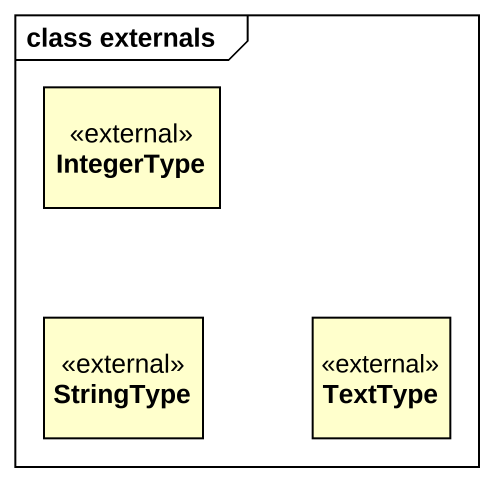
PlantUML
@startuml
mainframe class externals
hide circle
hide empty members
class IntegerType <<external>>
class StringType <<external>>
class TextType <<external>>
@enduml
